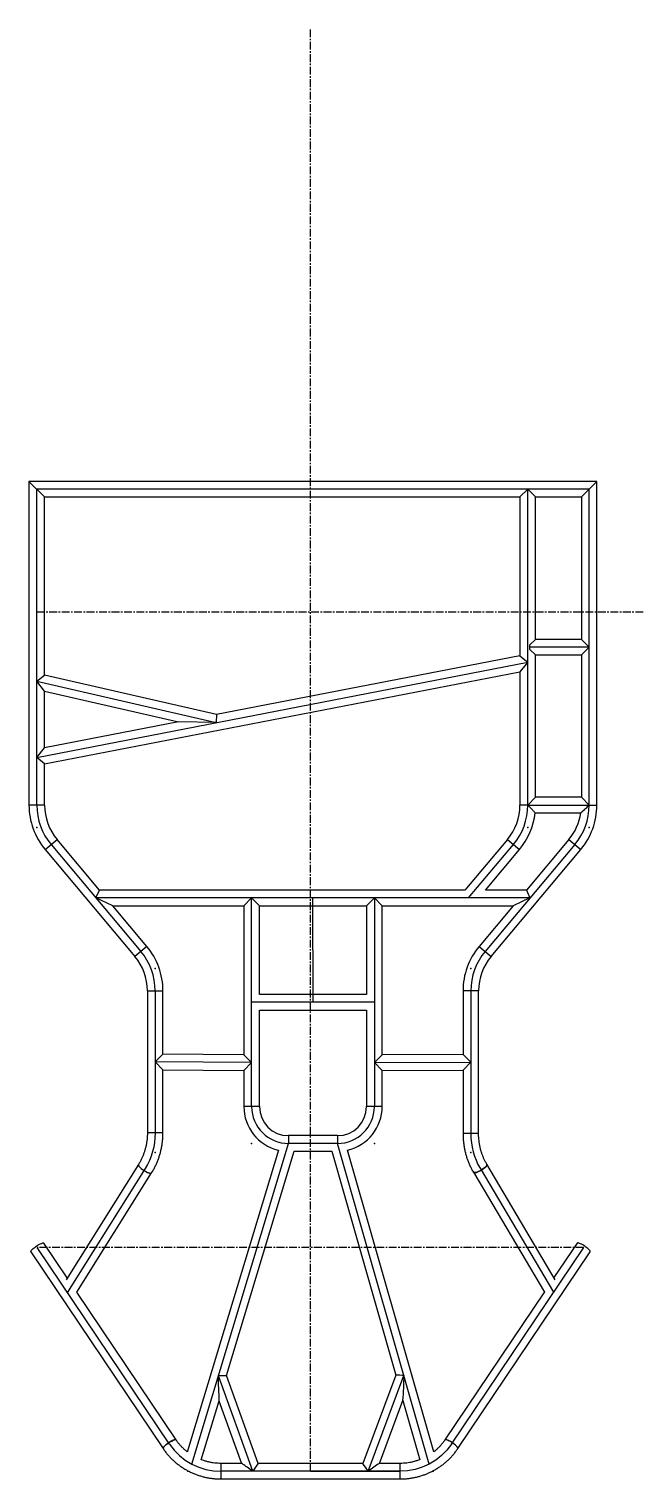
# Paper-space layout '_Front' of a CAD drawing. Header units: millimetres. Extents: x -459 to 542, y -13 to 2350.
import ezdxf

# ---------------------------------------------------------------- set-up
doc = ezdxf.new("R2010")
doc.units = ezdxf.units.MM
doc.header["$PDSIZE"] = -1
doc.linetypes.add('CENTERX2', pattern=[20.32, 12.7, -2.54, 2.54, -2.54])

psp = doc.layouts.new('_Front')

# ---------------------------------------------------------------- linework, layer by layer
at = {"color": 7, "linetype": 'CENTERX2'}
for p, q in [((0, 0), (0, 2350.1)), ((-446, 1400.2), (541.8, 1400.2)), ((445.1, 364.5), (-445.1, 364.5))]:
    psp.add_line(p, q, dxfattribs=at)
at = {"color": 7, "linetype": 'Continuous', "lineweight": 25}
for p, q in [((-458.7, 1612.9), (-458.7, 1085.4)), ((466.7, 1612.9), (-458.7, 1612.9)), ((-433.3, 1587.5), (-458.7, 1612.9)), ((441.3, 1587.5), (466.7, 1612.9)), ((466.7, 1085.4), (466.7, 1612.9)), ((-433.3, 1297.4), (-433.3, 1587.5)), ((-433.3, 1587.5), (341.3, 1587.5)), ((354, 1600.2), (341.3, 1587.5)), ((341.3, 1587.5), (341.3, 1328.6)), ((366.7, 1587.5), (354, 1600.2)), ((366.7, 1355.5), (366.7, 1587.5)), ((366.7, 1587.5), (441.3, 1587.5)), ((441.3, 1587.5), (441.3, 1355.5)), ((357.6, 1346.4), (366.7, 1355.5)), ((441.3, 1355.5), (366.7, 1355.5)), ((441.3, 1355.5), (454, 1342.8)), ((341.3, 1328.6), (-153.4, 1232.8)), ((341.3, 1328.6), (354, 1318.1)), ((357.6, 1339.2), (357.6, 1346.4)), ((366.7, 1330.1), (357.6, 1339.2)), ((366.7, 1098.1), (366.7, 1330.1)), ((366.7, 1330.1), (441.3, 1330.1)), ((454, 1342.8), (441.3, 1330.1)), ((441.3, 1330.1), (441.3, 1098.1)), ((-433.3, 1152.8), (341.3, 1302.7)), ((354, 1318.1), (341.3, 1302.7)), ((341.3, 1302.7), (341.3, 1085.4)), ((-446, 1287.2), (-433.3, 1297.4)), ((-433.3, 1271.3), (-446, 1287.2)), ((-153.4, 1232.8), (-433.3, 1297.4)), ((-433.3, 1178.6), (-433.3, 1271.3)), ((-433.3, 1271.3), (-214.9, 1220.9)), ((-153.4, 1232.8), (-153.6, 1219.8)), ((-214.9, 1220.9), (-433.3, 1178.6)), ((-153.6, 1219.8), (-214.9, 1220.9)), ((-446, 1163.2), (-433.3, 1178.6)), ((-433.3, 1152.8), (-446, 1163.2)), ((-433.3, 1085.4), (-433.3, 1152.8)), ((354, 1085.4), (366.7, 1098.1)), ((441.3, 1098.1), (366.7, 1098.1)), ((441.3, 1098.1), (454, 1085.4)), ((-433.3, 1085.4), (-458.7, 1085.4)), ((354, 1085.4), (341.3, 1085.4)), ((366, 1072.7), (440.4, 1072.7)), ((454, 1085.4), (466.7, 1085.4)), ((-432.3, 1013), (-412.8, 1029.3)), ((-343.6, 946.8), (-412.8, 1029.3)), ((320.9, 1029.3), (251.7, 946.8)), ((320.9, 1029.3), (340.4, 1013)), ((420.9, 1029.3), (351.7, 946.8)), ((420.9, 1029.3), (440.4, 1013)), ((-432.3, 1013), (-286.2, 838.9)), ((284.9, 946.8), (340.4, 1013)), ((294.3, 838.9), (440.4, 1013)), ((-349.5, 934.1), (-343.6, 946.8)), ((251.7, 946.8), (-343.6, 946.8)), ((351.7, 946.8), (284.9, 946.8)), ((351.7, 946.8), (357.6, 934.1)), ((-322.3, 921.4), (-349.5, 934.1)), ((-108.6, 921.4), (-95.9, 934.1)), ((-95.9, 934.1), (-83.2, 921.4)), ((91.4, 921.4), (104.1, 934.1)), ((104.1, 934.1), (116.8, 921.4)), ((357.6, 934.1), (330.4, 921.4)), ((-266.8, 855.2), (-322.3, 921.4)), ((-322.3, 921.4), (-108.6, 921.4)), ((-108.6, 921.4), (-108.6, 678.6)), ((-83.2, 921.4), (91.4, 921.4)), ((-83.2, 776.8), (-83.2, 921.4)), ((91.4, 921.4), (91.4, 776.8)), ((116.8, 921.4), (330.4, 921.4)), ((116.8, 678.6), (116.8, 921.4)), ((330.4, 921.4), (274.9, 855.2)), ((-266.8, 855.2), (-286.2, 838.9)), ((274.9, 855.2), (294.3, 838.9)), ((-265.8, 782.8), (-265.8, 551.3)), ((-265.8, 782.8), (-240.4, 782.8)), ((-240.4, 679.6), (-240.4, 782.8)), ((248.5, 782.8), (248.5, 679.1)), ((273.9, 782.8), (248.5, 782.8)), ((273.9, 550.2), (273.9, 782.8)), ((91.4, 776.8), (-83.2, 776.8)), ((-83.2, 751.4), (91.4, 751.4)), ((-83.2, 594.1), (-83.2, 751.4)), ((91.4, 751.4), (91.4, 594.1)), ((-253.1, 667), (-240.4, 679.6)), ((-240.4, 654.2), (-253.1, 667)), ((-108.6, 678.6), (-240.4, 679.6)), ((-108.6, 678.6), (-95.9, 665.8)), ((-95.9, 665.8), (-108.6, 653.2)), ((104.1, 665.8), (116.8, 678.6)), ((116.8, 653.2), (104.1, 665.8)), ((248.5, 679.1), (116.8, 678.6)), ((248.5, 679.1), (261.2, 666.5)), ((261.2, 666.5), (248.5, 653.7)), ((-240.4, 551.3), (-240.4, 654.2)), ((-240.4, 654.2), (-108.6, 653.2)), ((-108.6, 653.2), (-108.6, 594.1)), ((116.8, 653.2), (248.5, 653.7)), ((116.8, 594.1), (116.8, 653.2)), ((248.5, 653.7), (248.5, 550.2)), ((-83.2, 594.1), (-108.6, 594.1)), ((116.8, 594.1), (91.4, 594.1)), ((-240.4, 551.3), (-265.8, 551.3)), ((44.1, 546.8), (-35.9, 546.8)), ((-35.9, 546.8), (-35.9, 534.2)), ((44.1, 546.8), (44.1, 534.1)), ((273.9, 550.2), (248.5, 550.2)), ((-52.4, 523.3), (-200.8, 31.2)), ((-136.7, 155.7), (-26.4, 521.4)), ((-26.4, 521.4), (34.6, 521.4)), ((34.6, 521.4), (138.8, 156.5)), ((201, 31.3), (60.4, 523.2)), ((-280.3, 499.8), (-398.3, 311.9)), ((398.7, 312.1), (287.3, 500.1)), ((-380.9, 291.9), (-258.8, 486.3)), ((265.4, 487.2), (381.1, 292)), ((-455.6, 357.5), (-240.1, 36.9)), ((-396.4, 314.9), (-434.5, 371.6)), ((240.1, 36.9), (455.6, 357.5)), ((434.5, 371.6), (396.7, 315.4)), ((-219, 51.1), (-380.9, 291.9)), ((381.1, 292.1), (219, 51.1)), ((-85.2, 12.7), (-136.7, 155.7)), ((138.8, 156.5), (85.3, 12.7)), ((-178, 18.7), (-149, 114.9)), ((-149.1, 114.9), (-112.2, 12.7)), ((112.4, 12.7), (150.6, 115.3)), ((150.6, 115.3), (178.2, 18.8)), ((-112.2, 12.7), (-145.7, 12.7)), ((-145.7, -12.7), (-145.7, 12.7)), ((85.3, 12.7), (-85.2, 12.7)), ((145.7, 12.7), (112.4, 12.7)), ((145.7, 12.7), (145.7, -12.7)), ((-145.7, -12.7), (145.7, -12.7))]:
    psp.add_line(p, q, dxfattribs=at)
at = {"color": 7, "linetype": 'Continuous'}
for p, q in [((-446, 1085.4), (-446, 1600.2)), ((454, 1600.2), (-446, 1600.2)), ((354, 1085.4), (354, 1600.2)), ((454, 1085.4), (454, 1600.2)), ((454, 1342.8), (357.6, 1342.8)), ((-446, 1163.2), (354, 1318.1)), ((-446, 1287.2), (-153.6, 1219.8)), ((354, 1085.4), (454, 1085.4)), ((-422.6, 1021.1), (-276.5, 847.1)), ((257.6, 934.1), (330.6, 1021.1)), ((430.6, 1021.1), (284.6, 847.1)), ((357.6, 934.1), (-349.5, 934.1)), ((-95.9, 594.1), (-95.9, 934.1)), ((4.1, 764.1), (4, 934.1)), ((104.1, 934.1), (104.1, 594.1)), ((-253.1, 782.8), (-253.1, 551.3)), ((261.2, 782.8), (261.2, 550.2)), ((104.1, 764.1), (-95.9, 764.1)), ((-95.9, 665.8), (-253.1, 667)), ((104.1, 665.8), (261.2, 666.5)), ((-193.4, 11.7), (-35.9, 534.1)), ((44.1, 534.1), (-35.9, 534.1)), ((193.4, 11.7), (44.1, 534.1)), ((-269.5, 493.1), (-396.1, 291.6)), ((276.3, 493.6), (396.1, 291.6)), ((-229.6, 44), (-445.1, 364.5)), ((229.6, 44), (445.1, 364.5)), ((-94.2, 0), (-150.1, 155.3)), ((94.2, 0), (152.2, 155.9)), ((145.7, 0), (-145.7, 0)), ((0, 0), (145.7, 0))]:
    psp.add_line(p, q, dxfattribs=at)
at = {"color": 7, "linetype": 'Continuous', "flags": 128}
for points in [[(-253.1, 551.3), (-253.4, 543.5), (-254.2, 535.8), (-255.5, 528.2), (-257.3, 520.7), (-259.7, 513.4), (-262.5, 506.4), (-265.8, 499.6), (-269.5, 493.1)], [(261.2, 550.2), (261.5, 542.7), (262.2, 535.2), (263.4, 527.8), (265.1, 520.6), (267.2, 513.5), (269.8, 506.6), (272.9, 500), (276.3, 493.6)], [(-229.6, 44), (-222.2, 34.3), (-213.6, 25.7), (-204, 18.1), (-193.4, 11.7), (-182.2, 6.6), (-170.3, 3), (-158.1, 0.7), (-145.7, 0)], [(229.6, 44), (222.2, 34.3), (213.6, 25.7), (204, 18.1), (193.4, 11.7), (182.2, 6.6), (170.3, 3), (158.1, 0.7), (145.7, 0)]]:
    psp.add_lwpolyline(points, dxfattribs=at)
at = {"color": 7, "linetype": 'Continuous', "lineweight": 25, "flags": 128}
for points in [[(-280.3, 499.8), (-280.4, 499.2), (-280.3, 498.5), (-279.8, 497.5), (-279.1, 496.5), (-278, 495.3), (-276.8, 494.1), (-275.3, 492.8), (-273.6, 491.6), (-271.9, 490.4), (-270, 489.2), (-268.2, 488.2), (-266.4, 487.4), (-264.6, 486.6), (-263.1, 486.1), (-261.7, 485.8), (-260.5, 485.7), (-259.6, 485.8), (-259, 486.1), (-258.8, 486.3)], [(-280.3, 499.8), (-280.4, 499.6), (-280.4, 498.9), (-280.1, 498), (-279.5, 497), (-278.6, 495.9), (-277.4, 494.7), (-276, 493.4), (-274.5, 492.2), (-272.8, 491), (-270.9, 489.8), (-269.1, 488.7), (-267.3, 487.8), (-265.5, 487), (-263.8, 486.4), (-262.3, 485.9), (-261.1, 485.7), (-260, 485.7), (-259.2, 485.9), (-258.8, 486.3)], [(287.3, 500.1), (287.4, 499.5), (287.3, 498.7), (286.8, 497.8), (286, 496.7), (284.9, 495.6), (283.6, 494.4), (282.1, 493.2), (280.4, 492), (278.6, 490.8), (276.8, 489.7), (274.9, 488.8), (273.1, 488), (271.3, 487.3), (269.7, 486.8), (268.3, 486.5), (267.1, 486.5), (266.2, 486.6), (265.6, 486.9), (265.4, 487.2)], [(265.4, 487.2), (265.9, 486.7), (266.7, 486.5), (267.7, 486.5), (269, 486.7), (270.5, 487), (272.2, 487.6), (274, 488.4), (275.8, 489.3), (277.7, 490.3), (279.6, 491.4), (281.3, 492.6), (282.9, 493.8), (284.3, 495), (285.5, 496.2), (286.4, 497.3), (287.1, 498.3), (287.4, 499.1), (287.4, 499.8), (287.3, 500.1)], [(-455.6, 357.5), (-455.7, 357.9), (-455.5, 358.6), (-455, 359.5), (-454.3, 360.5), (-453.2, 361.6), (-451.9, 362.8), (-450.4, 364), (-448.8, 365.3), (-447.1, 366.5), (-445.3, 367.7), (-443.5, 368.8), (-441.7, 369.8), (-440.1, 370.6), (-438.5, 371.2), (-437.2, 371.7), (-436.1, 371.9), (-435.3, 372), (-434.7, 371.8), (-434.5, 371.6)], [(455.6, 357.5), (455.7, 357.9), (455.5, 358.6), (455, 359.5), (454.3, 360.5), (453.2, 361.6), (451.9, 362.8), (450.4, 364), (448.8, 365.3), (447.1, 366.5), (445.3, 367.7), (443.5, 368.8), (441.7, 369.8), (440.1, 370.6), (438.5, 371.2), (437.2, 371.7), (436.1, 371.9), (435.3, 372), (434.7, 371.8), (434.5, 371.6)], [(-219, 51.1), (-219.4, 51.4), (-220.1, 51.4), (-221.1, 51.3), (-222.3, 50.9), (-223.8, 50.4), (-225.4, 49.6), (-227.1, 48.7), (-228.9, 47.7), (-230.7, 46.6), (-232.4, 45.4), (-234.1, 44.1), (-235.7, 42.8), (-237.1, 41.6), (-238.2, 40.5), (-239.2, 39.4), (-239.8, 38.5), (-240.2, 37.7), (-240.2, 37.1), (-240.1, 36.9)], [(-240.1, 36.9), (-240.2, 37.4), (-240, 38.1), (-239.5, 38.9), (-238.7, 39.9), (-237.7, 41), (-236.4, 42.2), (-234.9, 43.5), (-233.3, 44.7), (-231.6, 46), (-229.8, 47.2), (-228, 48.2), (-226.2, 49.2), (-224.5, 50), (-223, 50.7), (-221.7, 51.1), (-220.6, 51.4), (-219.8, 51.4), (-219.2, 51.2), (-219, 51.1)], [(240.1, 36.9), (240.2, 37.1), (240.2, 37.7), (239.8, 38.5), (239.2, 39.4), (238.2, 40.5), (237.1, 41.6), (235.7, 42.8), (234.1, 44.1), (232.4, 45.4), (230.7, 46.6), (228.9, 47.7), (227.1, 48.7), (225.4, 49.6), (223.8, 50.4), (222.3, 50.9), (221.1, 51.3), (220.1, 51.4), (219.4, 51.4), (219, 51.1), (219, 51.1)], [(240.1, 36.9), (240.2, 37.4), (240, 38.1), (239.5, 38.9), (238.7, 39.9), (237.7, 41), (236.4, 42.2), (234.9, 43.5), (233.3, 44.7), (231.6, 46), (229.8, 47.2), (228, 48.2), (226.2, 49.2), (224.5, 50), (223, 50.7), (221.7, 51.1), (220.6, 51.4), (219.8, 51.4), (219.2, 51.2), (219, 51.1)], [(-94.2, 0.2), (-96.5, 1.8), (-98.8, 3.5), (-101.1, 5), (-103.2, 6.5), (-105.2, 7.9), (-106.9, 9.1), (-108.5, 10.2), (-109.8, 11.1), (-110.9, 11.8), (-111.6, 12.3), (-112.1, 12.6), (-112.2, 12.7), (-112.2, 12.7)]]:
    psp.add_lwpolyline(points, dxfattribs=at)
at = {"color": 7, "linetype": 'Continuous', "lineweight": 25}
for centre, radius, start, end in [((-346, 1085.4), 112.7, 180, 220), ((-346, 1085.4), 87.3, 180, 220), ((254, 1085.4), 87.3, 320, 0), ((254, 1085.4), 112.7, 320, 353.5297), ((354, 1085.4), 87.3, 320, 351.6933), ((354, 1085.4), 112.7, 320, 0), ((-353.1, 782.8), 112.7, 0, 40), ((361.2, 782.8), 112.7, 140, 180), ((-353.1, 782.8), 87.3, 0, 40), ((361.2, 782.8), 87.3, 140, 180), ((-35.9, 594.1), 72.7, 180, 256.8642), ((-35.9, 594.1), 47.3, 180, 270), ((44.1, 594.1), 47.3, 270, 0), ((44.1, 594.1), 72.7, 282.963, 0), ((-124.7, -682.2), 837.9, 90.8196, 91.7613), ((929.5, 173.9), 1080.2, 180.9823, 183.1292), ((115.7, -697), 853.8, 87.5216, 88.4452), ((-891.8, 186.2), 1044.9, 356.109, 358.3417), ((356.6, -311.8), 548.2, 143.7017, 145.3082), ((-360.9, -311.3), 551.4, 34.3916, 35.9828), ((546.7, -641.3), 785.1, 123.5856, 125.2022)]:
    psp.add_arc(centre, radius, start, end, dxfattribs=at)
at = {"color": 7, "linetype": 'Continuous'}
for centre, radius, start, end in [((-346, 1085.4), 100, 180, 220), ((254, 1085.4), 100, 320, 0), ((354, 1085.4), 100, 320, 0), ((-353.1, 782.8), 100, 0, 40), ((361.2, 782.8), 100, 140, 180), ((-35.9, 594.1), 60, 180, 270), ((44.1, 594.1), 60, 270, 0)]:
    psp.add_arc(centre, radius, start, end, dxfattribs=at)
at = {"color": 7, "linetype": 'Continuous', "lineweight": 25}
for points, knots in [([(365.9, 1072.8), (366, 1072.8), (366.1, 1072.7), (365.4, 1073.3), (364.4, 1074.6), (363, 1076.1), (361.4, 1077.7), (359.6, 1079.7), (357, 1082.4), (355.2, 1084.3), (354, 1085.4), (354, 1085.4)], [0, 0, 0, 0, 0.0457, 0.180442, 0.320621, 0.422149, 0.526589, 0.663015, 0.803315, 0.999055, 1, 1, 1, 1]), ([(440.5, 1072.8), (440.5, 1072.8), (440.4, 1072.6), (440.9, 1073.1), (441.7, 1073.8), (442.7, 1074.7), (444, 1075.9), (445.9, 1077.6), (448.2, 1079.7), (451, 1082.4), (453, 1084.3), (454, 1085.4), (454, 1085.4)], [0, 0, 0, 0, 0.034372, 0.149325, 0.223534, 0.299874, 0.40548, 0.514013, 0.664586, 0.819416, 0.999088, 1, 1, 1, 1]), ([(454, 1085.4), (454, 1085.4), (453, 1084.4), (451, 1082.4), (448.3, 1079.8), (445.9, 1077.6), (444.2, 1076), (442.8, 1074.8), (441.6, 1073.7), (440.6, 1072.8), (440.5, 1072.8), (440.5, 1072.8)], [0, 0, 0, 0, 0.0009121, 0.1712993, 0.3466646, 0.4706658, 0.5975068, 0.6825154, 0.7694104, 0.9014107, 1, 1, 1, 1]), ([(-265.8, 551.3), (-265.8, 550.4), (-265.8, 547.8), (-266.1, 543.5), (-266.6, 538.3), (-267.4, 533.1), (-268.5, 528.1), (-269.8, 523.1), (-271.4, 518.2), (-273.2, 513.4), (-275.3, 508.8), (-277.6, 504.2), (-279.4, 501.3), (-280.3, 499.8)], [0, 0, 0, 0, 0.047665, 0.142351, 0.237042, 0.33173, 0.426421, 0.52112, 0.615834, 0.710571, 0.80534, 0.900152, 1, 1, 1, 1]), ([(-258.8, 486.3), (-258.2, 487.2), (-256.6, 489.8), (-254.2, 494.1), (-251.7, 499.4), (-249.3, 504.7), (-247.3, 510.3), (-245.4, 515.9), (-243.9, 521.6), (-242.6, 527.5), (-241.7, 533.3), (-240.9, 539.3), (-240.5, 545.3), (-240.4, 549.3), (-240.4, 551.3)], [0, 0, 0, 0, 0.047725, 0.134061, 0.220431, 0.30685, 0.393312, 0.479812, 0.566343, 0.652902, 0.739483, 0.826084, 0.9127, 1, 1, 1, 1]), ([(248.5, 550.2), (248.5, 549.1), (248.5, 546), (248.8, 540.9), (249.4, 534.9), (250.2, 529), (251.3, 523.1), (252.7, 517.4), (254.4, 511.7), (256.3, 506.1), (258.5, 500.6), (261, 495.3), (263.3, 490.8), (264.8, 488.2), (265.4, 487.2)], [0, 0, 0, 0, 0.049158, 0.138933, 0.228721, 0.318511, 0.408301, 0.498087, 0.587866, 0.677632, 0.767381, 0.857105, 0.946798, 1, 1, 1, 1]), ([(287.3, 500.1), (286.9, 500.8), (285.6, 503), (283.7, 506.7), (281.6, 511.3), (279.7, 516), (278.1, 520.9), (276.8, 525.9), (275.7, 530.9), (274.8, 536.1), (274.3, 541.2), (274, 545.9), (273.9, 548.9), (273.9, 550.2)], [0, 0, 0, 0, 0.049101, 0.14724, 0.245339, 0.343366, 0.441336, 0.539259, 0.637145, 0.735, 0.832831, 0.930643, 1, 1, 1, 1]), ([(-200.7, 31.5), (-200.9, 31.6), (-202.5, 32.8), (-205.2, 35.2), (-209, 38.7), (-212.5, 42.5), (-215.7, 46.3), (-217.8, 49.2), (-218.9, 50.8), (-219, 51.1)], [0, 0, 0, 0, 0.0245, 0.214733, 0.405053, 0.595464, 0.785973, 0.966706, 1, 1, 1, 1]), ([(219, 51.1), (218.6, 50.4), (217.1, 48.3), (214.5, 44.9), (211.2, 41), (207.6, 37.4), (204.2, 34.2), (201.9, 32.4), (200.9, 31.7)], [0, 0, 0, 0, 0.0946748, 0.2874333, 0.4801426, 0.6727517, 0.8652615, 1, 1, 1, 1]), ([(-240.1, 36.9), (-239.5, 36), (-237.8, 33.5), (-234.8, 29.5), (-231, 25), (-226.9, 20.8), (-222.7, 16.7), (-218.2, 12.9), (-213.5, 9.3), (-208.7, 5.9), (-203.6, 2.8), (-198.4, -0.1), (-193.1, -2.6), (-187.6, -4.9), (-182, -6.9), (-176.3, -8.7), (-170.5, -10.1), (-164.6, -11.2), (-158.7, -12), (-152.9, -12.5), (-148.5, -12.7), (-146.2, -12.7), (-145.7, -12.7)], [0, 0, 0, 0, 0.0297763, 0.0830369, 0.1363094, 0.1895963, 0.2428979, 0.2962142, 0.349545, 0.4028898, 0.4562483, 0.5096197, 0.5630034, 0.6163985, 0.6698042, 0.7232195, 0.7766432, 0.8300745, 0.8835121, 0.936955, 0.9875948, 1, 1, 1, 1]), ([(145.7, -12.7), (146.8, -12.7), (149.9, -12.7), (155, -12.4), (160.9, -11.7), (166.8, -10.8), (172.7, -9.6), (178.4, -8), (184.1, -6.2), (189.7, -4.1), (195.1, -1.7), (200.4, 1), (205.6, 3.9), (210.6, 7.1), (215.4, 10.6), (220, 14.3), (224.4, 18.2), (228.5, 22.4), (232.5, 26.7), (236.1, 31.2), (238.6, 34.6), (239.9, 36.5), (240.1, 36.9)], [0, 0, 0, 0, 0.02969, 0.083136, 0.136588, 0.190038, 0.243487, 0.296932, 0.350372, 0.403807, 0.457235, 0.510654, 0.564065, 0.617464, 0.670853, 0.724229, 0.777592, 0.830942, 0.884276, 0.937597, 0.988071, 1, 1, 1, 1]), ([(-145.7, 12.7), (-146.6, 12.7), (-149.2, 12.7), (-153.5, 13), (-158.7, 13.6), (-163.9, 14.5), (-169, 15.7), (-173.7, 17.1), (-176.7, 18.2), (-178, 18.7)], [0, 0, 0, 0, 0.078262, 0.236284, 0.394322, 0.552365, 0.71042, 0.868494, 1, 1, 1, 1]), ([(178.2, 18.8), (177.8, 18.6), (175.8, 17.8), (172.1, 16.6), (167, 15.2), (161.9, 14.1), (156.7, 13.3), (151.6, 12.8), (147.9, 12.7), (146, 12.7), (145.7, 12.7)], [0, 0, 0, 0, 0.038506, 0.195941, 0.35333, 0.510681, 0.668001, 0.825296, 0.974292, 1, 1, 1, 1])]:
    psp.add_open_spline(points, degree=3, knots=knots, dxfattribs=at)
at = {"color": 7, "linetype": 'Continuous'}
for p in [(-446, 1049), (354, 1049), (454, 1049), (-253.1, 819.2), (261.2, 819.2), (-95.9, 534.1), (104.1, 534.1), (-253.1, 519.2), (261.2, 519.2), (-396.1, 291.6), (396.1, 291.6), (-200, 0), (200, 0)]:
    psp.add_point(p, dxfattribs=at)

doc.saveas('drawing.dxf')
